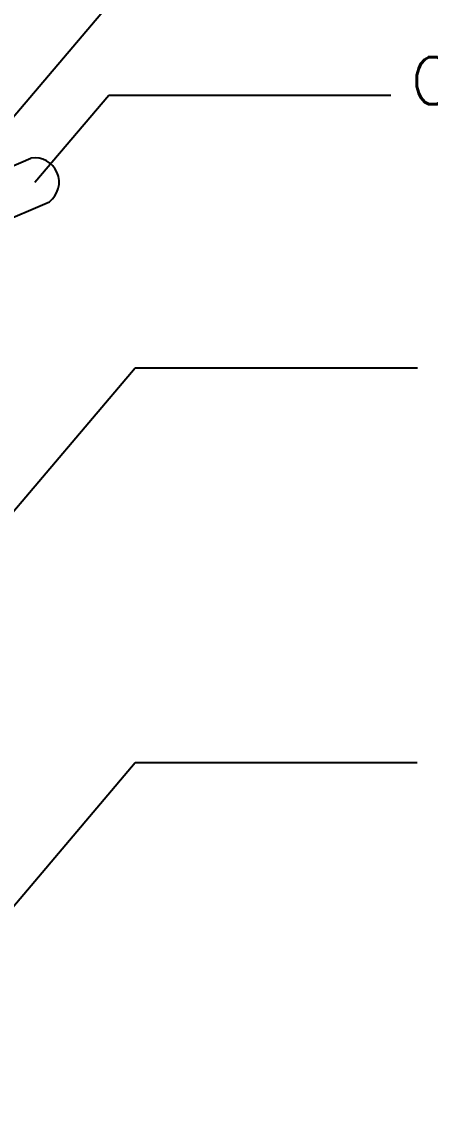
# Model space of a CAD drawing. Header units: inches. Extents: x 71784 to 88028, y -28237 to -21373.
# Drawn here: x 77982 to 78633, y -27007 to -25275 of the extents above; entities that cross this region are included whole.
import ezdxf

# ---------------------------------------------------------------- set-up
doc = ezdxf.new("R2010")
doc.units = ezdxf.units.IN
doc.header["$MEASUREMENT"] = 0
doc.layers.add('FENCE', color=1, linetype='Continuous')
doc.layers.add('M-X-BKGD', color=8, linetype='Continuous')
doc.styles.add('SIMS', font='simplex.shx')
doc.styles.get("Standard").update_dxf_attribs({"font": 'arial.ttf'})
doc.dimstyles.get("Standard").update_dxf_attribs({"dimtxt": 0.18, "dimasz": 0.18, "dimexe": 0.18, "dimexo": 0.0625, "dimgap": 0.09, "dimtad": 0, "dimtih": 1, "dimtoh": 1, "dimdec": 4, "dimzin": 0, "dimdsep": 46, "dimtxsty": 'Standard', "dimcen": 0.09, "dimadec": 0, "dimazin": 0, "dimtfac": 1, "dimtdec": 4, "dimtofl": 0, "dimtmove": 0, "dimatfit": 3, "dimfxl": 1, "dimtolj": 1, "dimtzin": 0, "dimarcsym": 0})

msp = doc.modelspace()

# ---------------------------------------------------------------- linework, layer by layer
at = {"layer": 'M-X-BKGD'}
for p, q in [((77896.3, -25535.1), (77996.8, -25492.5)), ((77925.6, -25604.2), (78026.1, -25561.5))]:
    msp.add_line(p, q, dxfattribs=at)
msp.add_arc((78003.1, -25530.5), 38.6, 306.5492, 99.4508, dxfattribs=at)

# ---------------------------------------------------------------- texts
at = {"layer": 'FENCE', "color": 3, "insert": (78601.4, -25331.6, -422.2), "char_height": 75, "width": 2390.022, "attachment_point": 1, "style": 'SIMS'}
msp.add_mtext('\\A1;CHLORINE DOSING LINE', dxfattribs=at)

# ---------------------------------------------------------------- leaders
at = {"color": 1}
for points in [[(77692.6, -25751), (78162.9, -25198), (78612.1, -25198)], [(77692.6, -25751), (78162.9, -25198), (78612.1, -25198)], [(78003.1, -25530.5), (78120.7, -25392.3), (78569.9, -25392.3)], [(78003.1, -25530.5), (78120.7, -25392.3), (78569.9, -25392.3)], [(77692.6, -26378.9), (78162.8, -25825.9), (78612.1, -25825.9)], [(77692.6, -26378.9), (78162.8, -25825.9), (78612.1, -25825.9)], [(77692.5, -27006.8), (78162.8, -26453.8), (78612, -26453.8)], [(77692.5, -27006.8), (78162.8, -26453.8), (78612, -26453.8)]]:
    msp.add_leader(points, dimstyle='Standard', override={"dimscale": 1, "dimasz": 0.08, "dimtad": 0, "dimfxl": 0.009}, dxfattribs=at)

doc.saveas('drawing.dxf')
